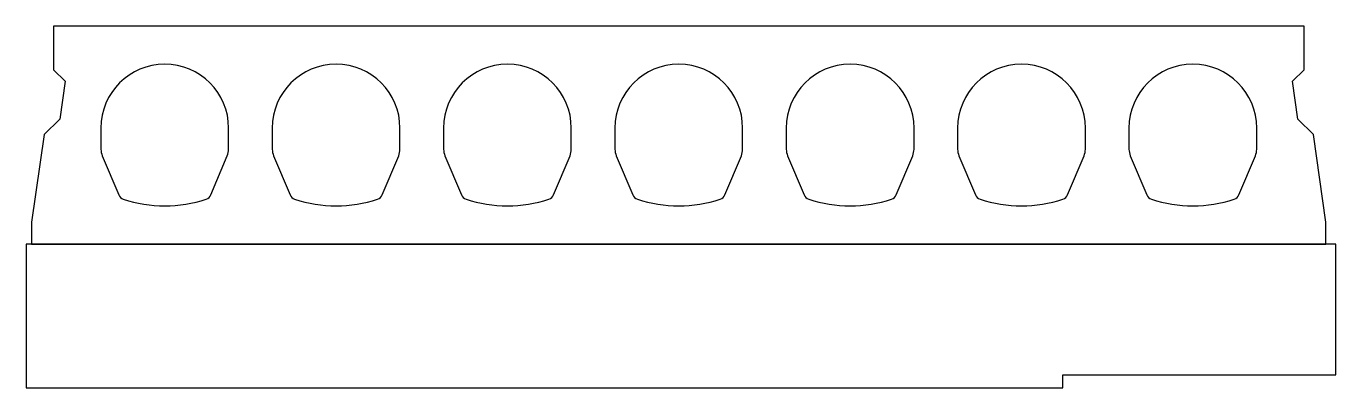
# Model space of a CAD drawing. Header units: millimetres. Extents: x 0 to 1200, y 0 to 332.
import ezdxf

# ---------------------------------------------------------------- set-up
doc = ezdxf.new("R2010")
doc.units = ezdxf.units.MM
doc.layers.add('insulation', color=2, linetype='Continuous')
doc.layers.add('reinforced concrete', color=7, linetype='Continuous')

msp = doc.modelspace()

# ---------------------------------------------------------------- linework, layer by layer
at = {"layer": 'insulation'}
msp.add_lwpolyline([(0, 132), (0, 0), (950, 0), (950, 12), (1200, 12), (1200, 132)], close=True, dxfattribs=at)
at = {"layer": 'reinforced concrete'}
msp.add_lwpolyline([(1165.3, 246.7), (1160.4, 281.4), (1171, 292), (1171, 332), (25, 332), (25, 292), (35.6, 281.4), (30.7, 246.7), (16.5, 232.6), (5, 152), (5, 132), (1191, 132), (1191, 152), (1179.5, 232.6)], close=True, dxfattribs=at)
for points in [[(69.7, 213.1), (84.8, 177.1, 0.216278), (89, 173.2, 0.162058), (165, 173.2, 0.216278), (169.2, 177.1), (184.3, 213.1, 0.099699), (185.5, 218.9), (185.5, 238.5, 1), (68.5, 238.5), (68.5, 218.9, 0.099699)], [(226.7, 213.1), (241.8, 177.1, 0.216278), (246, 173.2, 0.162058), (322, 173.2, 0.216278), (326.2, 177.1), (341.3, 213.1, 0.099699), (342.5, 218.9), (342.5, 238.5, 1), (225.5, 238.5), (225.5, 218.9, 0.099699)], [(383.7, 213.1), (398.8, 177.1, 0.216278), (403, 173.2, 0.162058), (479, 173.2, 0.216278), (483.2, 177.1), (498.3, 213.1, 0.099699), (499.5, 218.9), (499.5, 238.5, 1), (382.5, 238.5), (382.5, 218.9, 0.099699)], [(540.7, 213.1), (555.8, 177.1, 0.216278), (560, 173.2, 0.162058), (636, 173.2, 0.216278), (640.2, 177.1), (655.3, 213.1, 0.099699), (656.5, 218.9), (656.5, 238.5, 1), (539.5, 238.5), (539.5, 218.9, 0.099699)], [(697.7, 213.1), (712.8, 177.1, 0.216278), (717, 173.2, 0.162058), (793, 173.2, 0.216278), (797.2, 177.1), (812.3, 213.1, 0.099699), (813.5, 218.9), (813.5, 238.5, 1), (696.5, 238.5), (696.5, 218.9, 0.099699)], [(854.7, 213.1), (869.8, 177.1, 0.216278), (874, 173.2, 0.162058), (950, 173.2, 0.216278), (954.2, 177.1), (969.3, 213.1, 0.099699), (970.5, 218.9), (970.5, 238.5, 1), (853.5, 238.5), (853.5, 218.9, 0.099699)], [(1011.7, 213.1), (1026.8, 177.1, 0.216278), (1031, 173.2, 0.162058), (1107, 173.2, 0.216278), (1111.2, 177.1), (1126.3, 213.1, 0.099699), (1127.5, 218.9), (1127.5, 238.5, 1), (1010.5, 238.5), (1010.5, 218.9, 0.099699)]]:
    msp.add_lwpolyline(points, format="xyb", close=True, dxfattribs=at)

doc.saveas('drawing.dxf')
